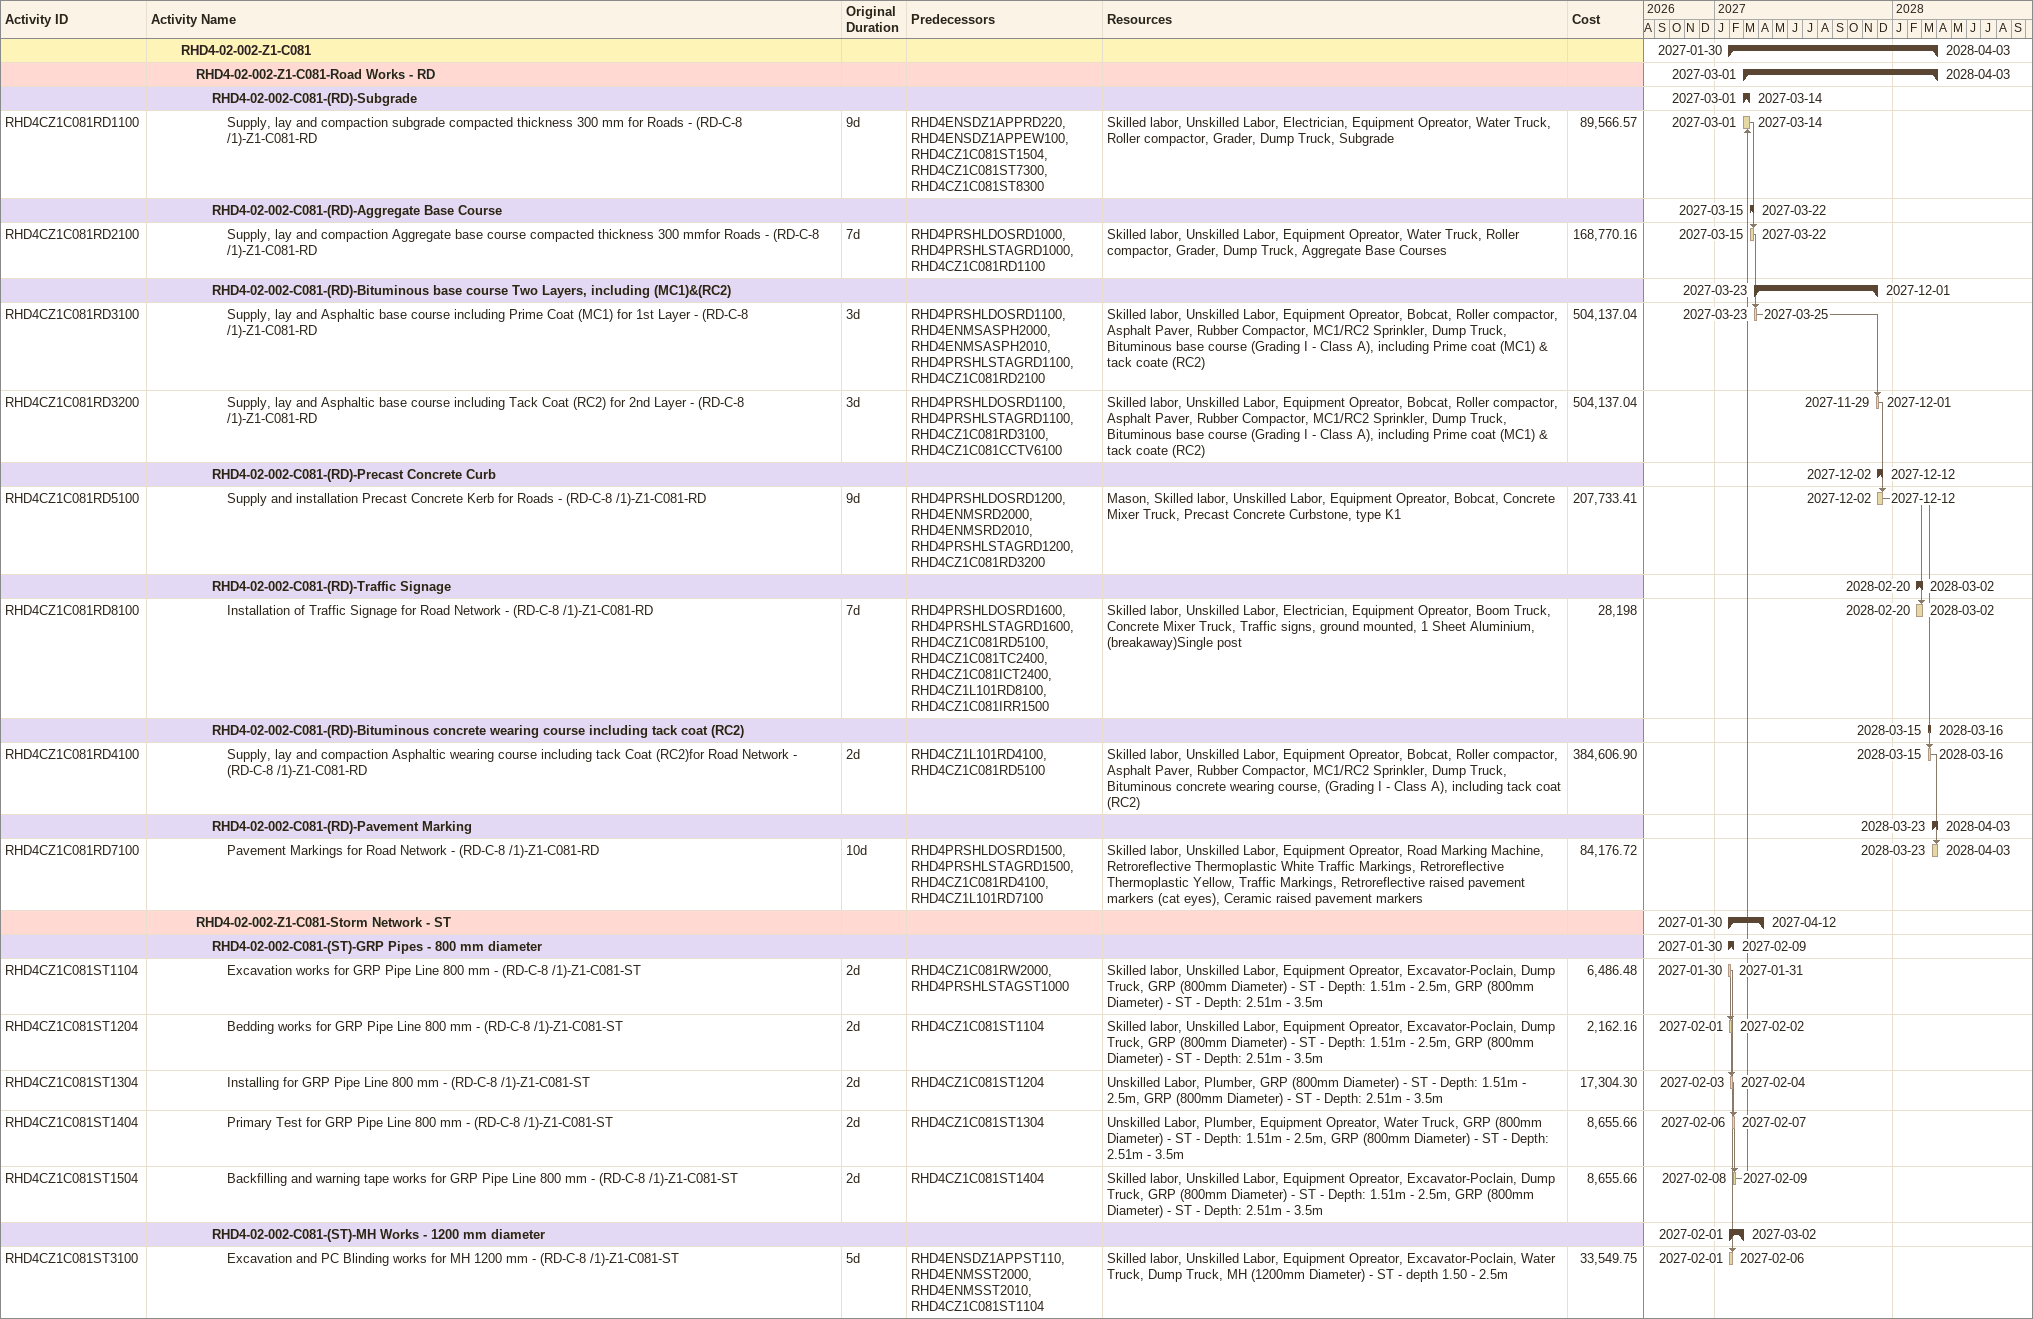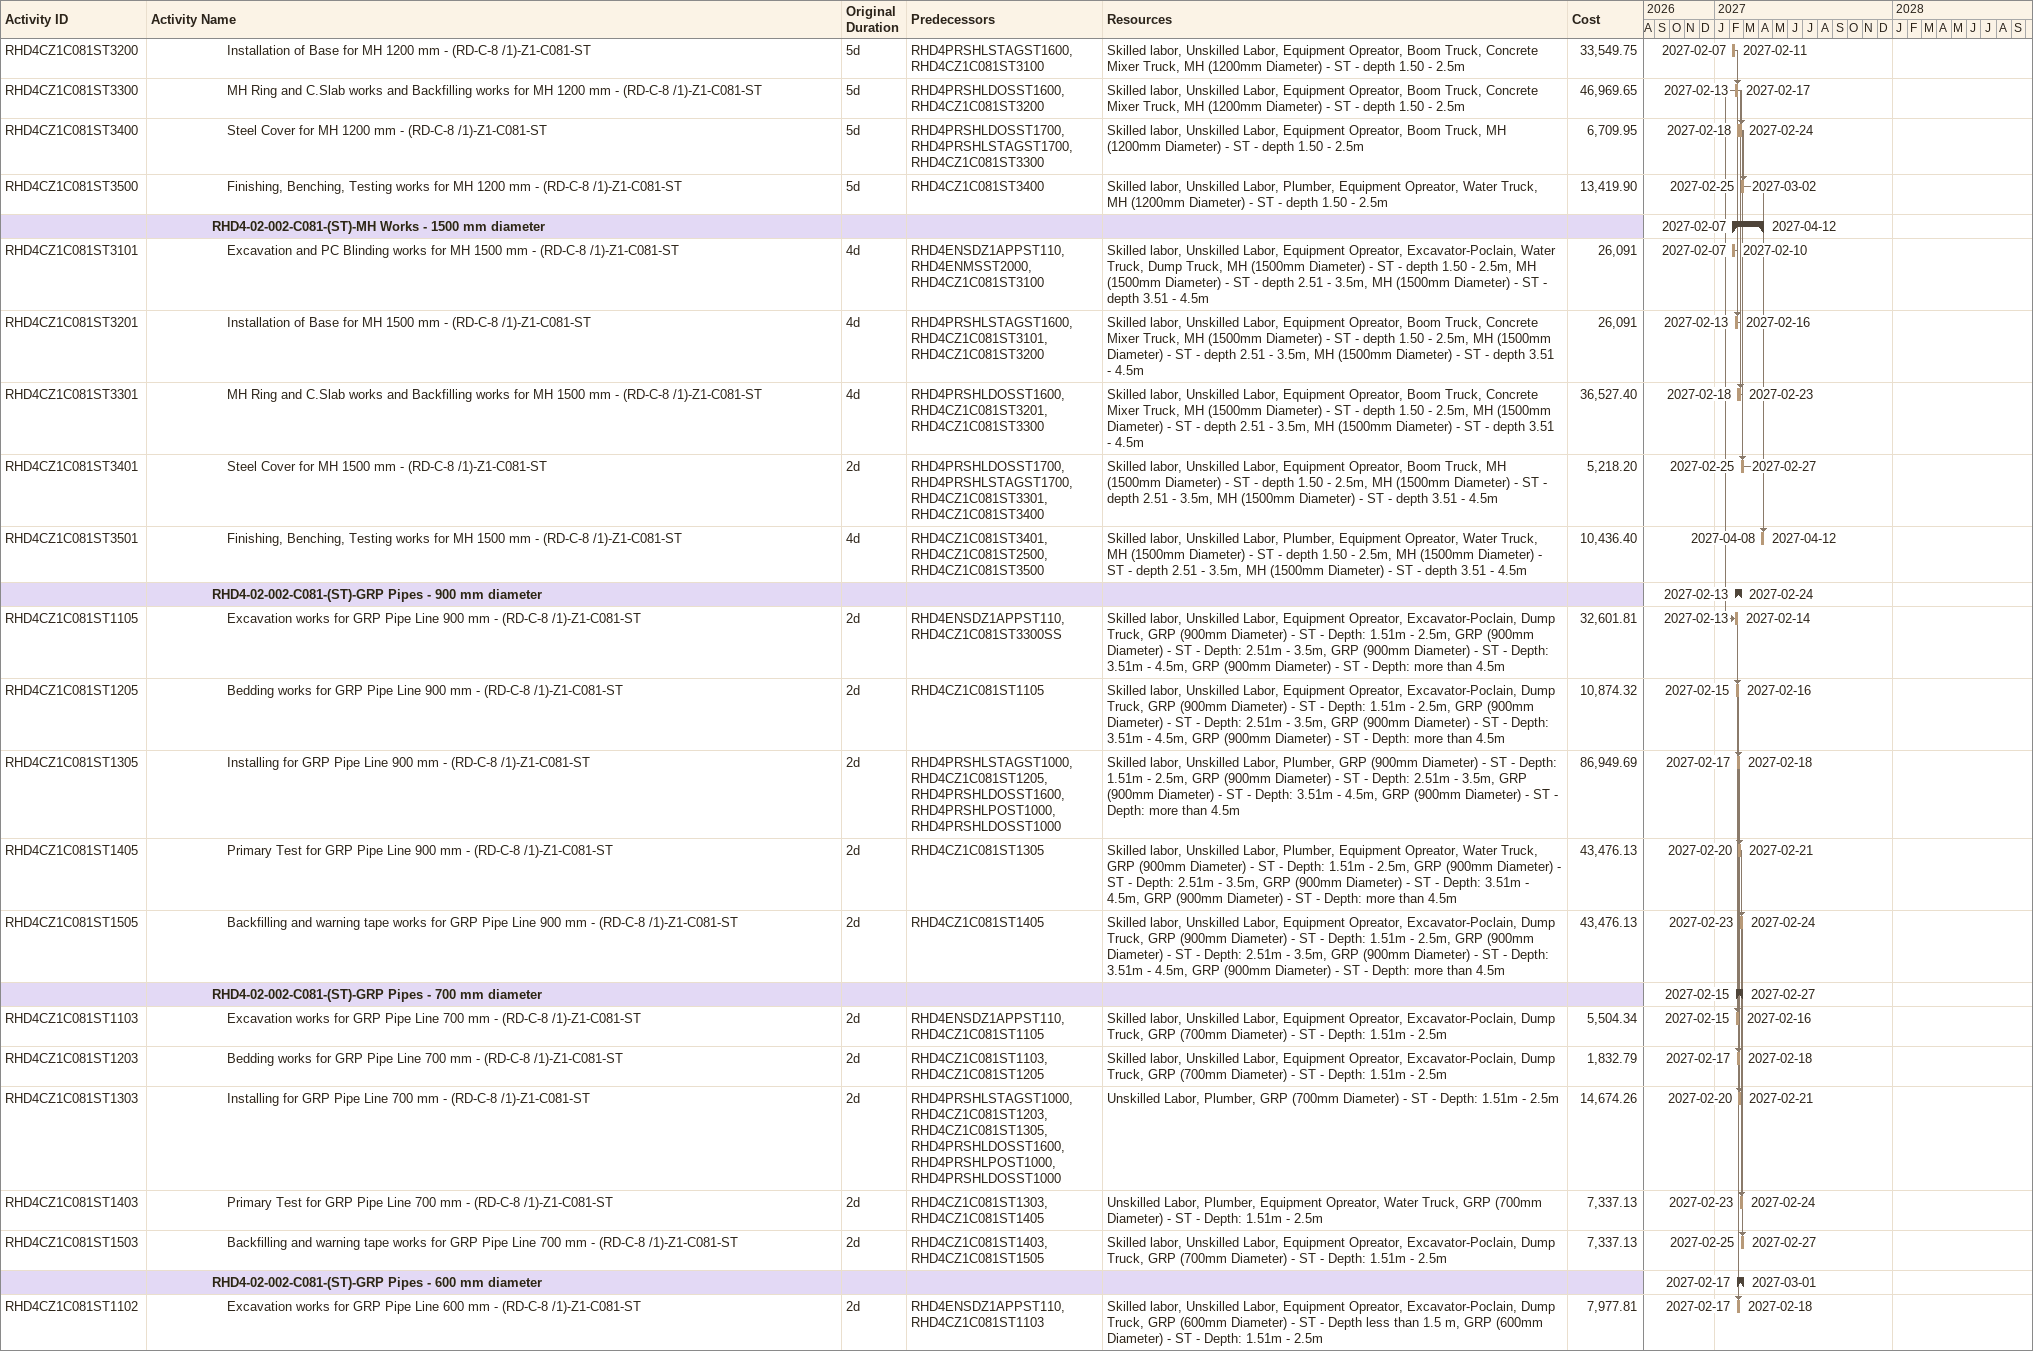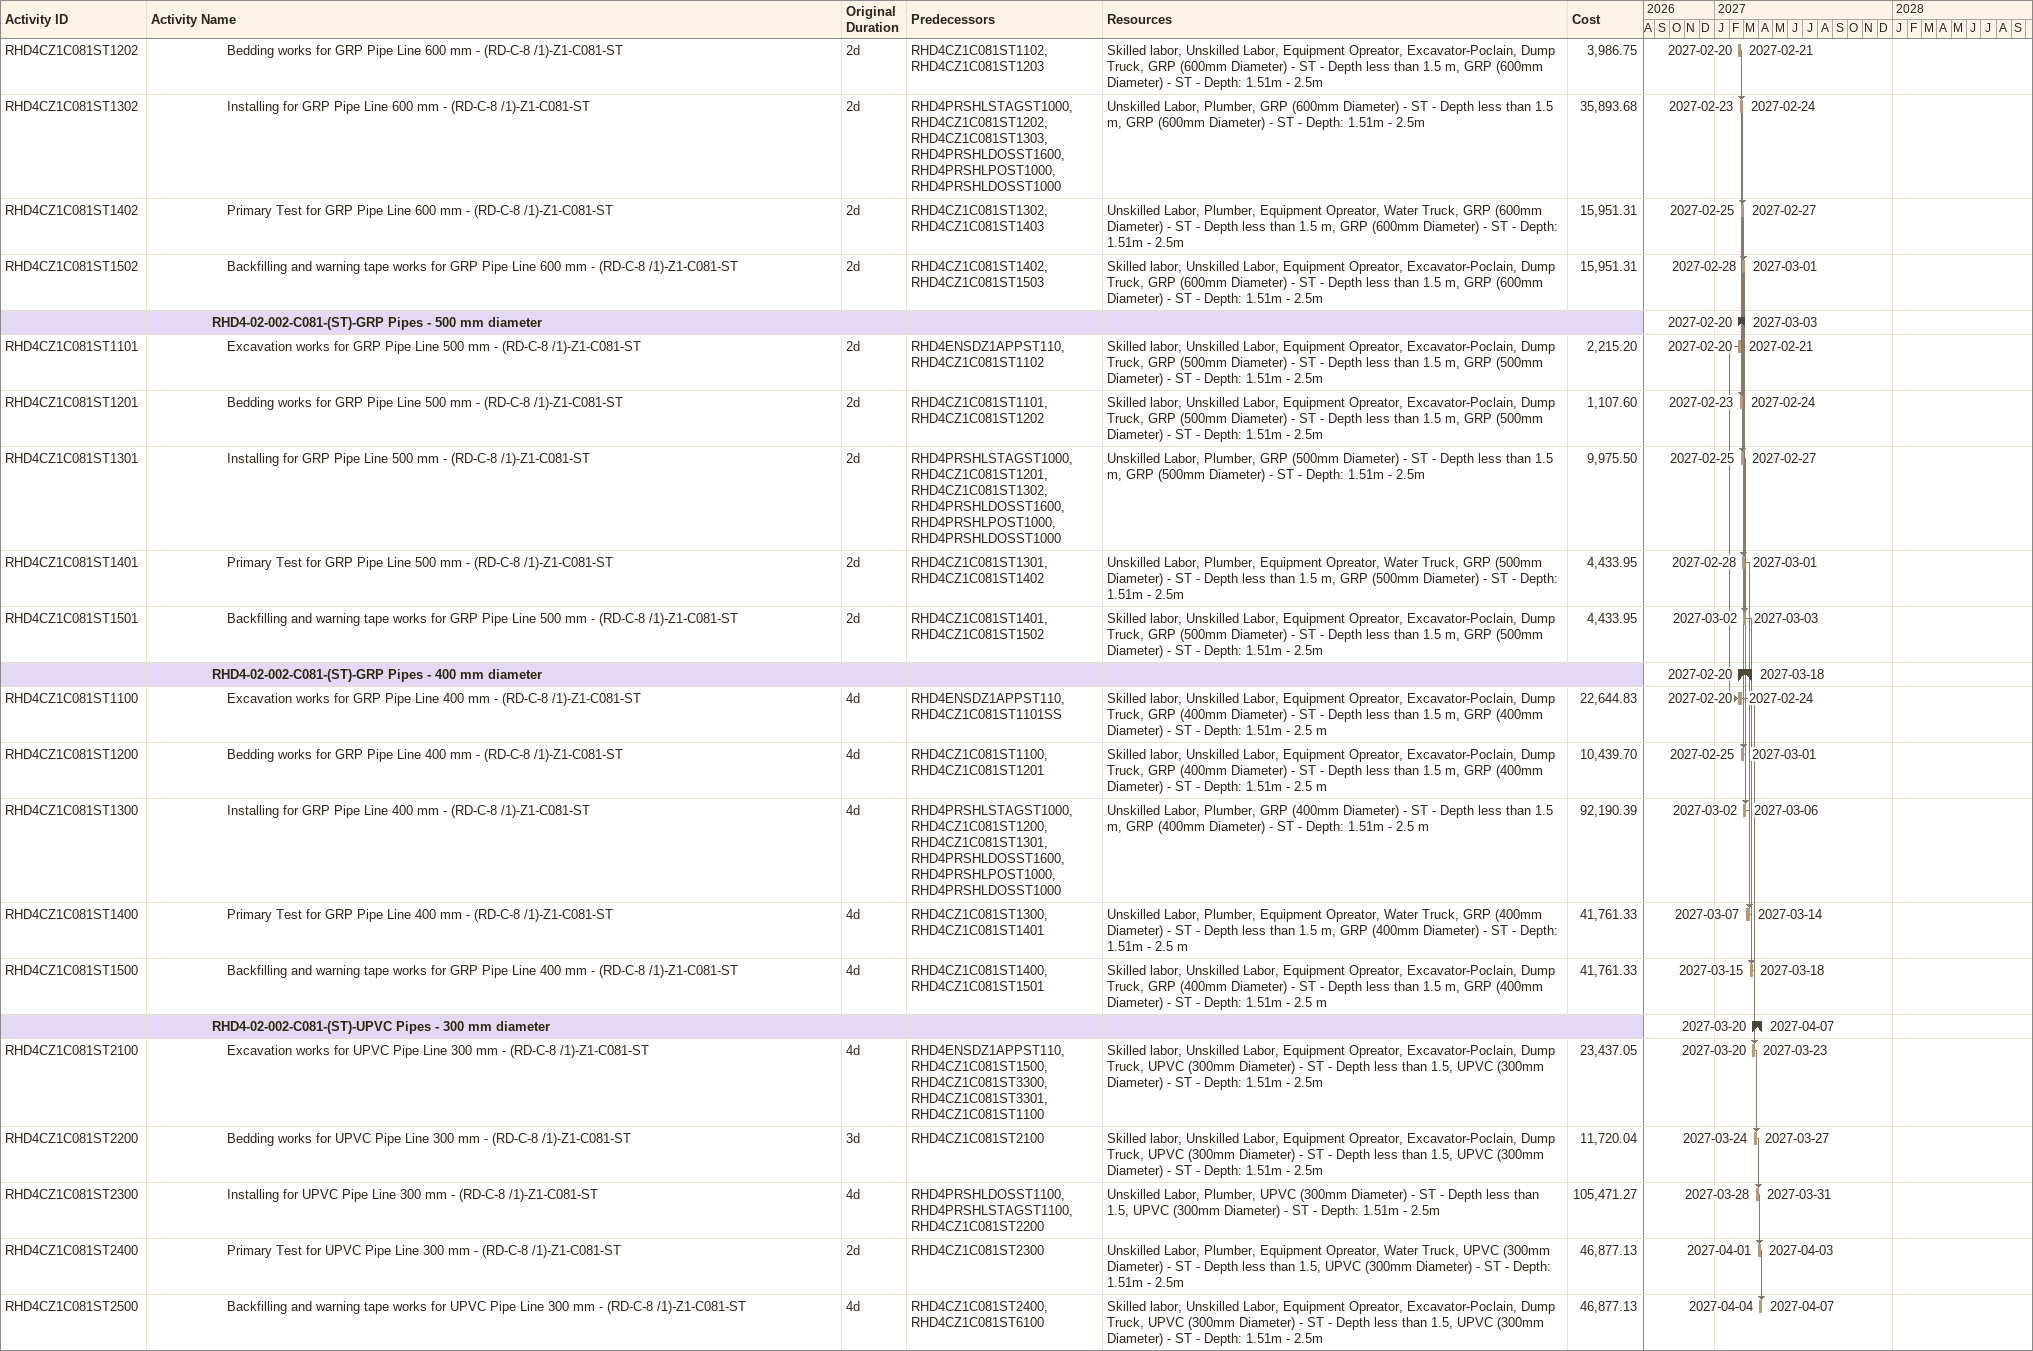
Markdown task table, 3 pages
| ID | Level | Task | Original duration | Start | Finish | Predecessors | Resources | Cost |
|---|---|---|---|---|---|---|---|---|
|  | 3 | **RHD4-02-002-Z1-C081** |  | 2027-01-30 | 2028-04-03 |  |  |  |
|  | 4 | **RHD4-02-002-Z1-C081-Road Works - RD** |  | 2027-03-01 | 2028-04-03 |  |  |  |
|  | 5 | **RHD4-02-002-C081-(RD)-Subgrade** |  | 2027-03-01 | 2027-03-14 |  |  |  |
| RHD4CZ1C081RD1100 | 6 | Supply, lay and compaction subgrade compacted thickness 300 mm for Roads - (RD-C-8 /1)-Z1-C081-RD | 9d | 2027-03-01 | 2027-03-14 | RHD4ENSDZ1APPRD220, RHD4ENSDZ1APPEW100, RHD4CZ1C081ST1504, RHD4CZ1C081ST7300, RHD4CZ1C081ST8300 | Skilled labor, Unskilled Labor, Electrician, Equipment Opreator, Water Truck, Roller compactor, Grader, Dump Truck, Subgrade | 89566.57 |
|  | 5 | **RHD4-02-002-C081-(RD)-Aggregate Base Course** |  | 2027-03-15 | 2027-03-22 |  |  |  |
| RHD4CZ1C081RD2100 | 6 | Supply, lay and compaction Aggregate base course compacted thickness 300 mmfor Roads - (RD-C-8 /1)-Z1-C081-RD | 7d | 2027-03-15 | 2027-03-22 | RHD4PRSHLDOSRD1000, RHD4PRSHLSTAGRD1000, RHD4CZ1C081RD1100 | Skilled labor, Unskilled Labor, Equipment Opreator, Water Truck, Roller compactor, Grader, Dump Truck, Aggregate Base Courses | 168770.16 |
|  | 5 | **RHD4-02-002-C081-(RD)-Bituminous base course Two Layers, including (MC1)&(RC2)** |  | 2027-03-23 | 2027-12-01 |  |  |  |
| RHD4CZ1C081RD3100 | 6 | Supply, lay and Asphaltic base course including Prime Coat (MC1) for 1st Layer - (RD-C-8 /1)-Z1-C081-RD | 3d | 2027-03-23 | 2027-03-25 | RHD4PRSHLDOSRD1100, RHD4ENMSASPH2000, RHD4ENMSASPH2010, RHD4PRSHLSTAGRD1100, RHD4CZ1C081RD2100 | Skilled labor, Unskilled Labor, Equipment Opreator, Bobcat, Roller compactor, Asphalt Paver, Rubber Compactor, MC1/RC2 Sprinkler, Dump Truck, Bituminous base course (Grading I - Class A), including Prime coat (MC1) & tack coate (RC2) | 504137.04 |
| RHD4CZ1C081RD3200 | 6 | Supply, lay and Asphaltic base course including Tack Coat (RC2) for 2nd Layer - (RD-C-8 /1)-Z1-C081-RD | 3d | 2027-11-29 | 2027-12-01 | RHD4PRSHLDOSRD1100, RHD4PRSHLSTAGRD1100, RHD4CZ1C081RD3100, RHD4CZ1C081CCTV6100 | Skilled labor, Unskilled Labor, Equipment Opreator, Bobcat, Roller compactor, Asphalt Paver, Rubber Compactor, MC1/RC2 Sprinkler, Dump Truck, Bituminous base course (Grading I - Class A), including Prime coat (MC1) & tack coate (RC2) | 504137.04 |
|  | 5 | **RHD4-02-002-C081-(RD)-Precast Concrete Curb** |  | 2027-12-02 | 2027-12-12 |  |  |  |
| RHD4CZ1C081RD5100 | 6 | Supply and installation Precast Concrete Kerb for Roads - (RD-C-8 /1)-Z1-C081-RD | 9d | 2027-12-02 | 2027-12-12 | RHD4PRSHLDOSRD1200, RHD4ENMSRD2000, RHD4ENMSRD2010, RHD4PRSHLSTAGRD1200, RHD4CZ1C081RD3200 | Mason, Skilled labor, Unskilled Labor, Equipment Opreator, Bobcat, Concrete Mixer Truck, Precast Concrete Curbstone, type K1 | 207733.41 |
|  | 5 | **RHD4-02-002-C081-(RD)-Traffic Signage** |  | 2028-02-20 | 2028-03-02 |  |  |  |
| RHD4CZ1C081RD8100 | 6 | Installation of Traffic Signage for Road Network - (RD-C-8 /1)-Z1-C081-RD | 7d | 2028-02-20 | 2028-03-02 | RHD4PRSHLDOSRD1600, RHD4PRSHLSTAGRD1600, RHD4CZ1C081RD5100, RHD4CZ1C081TC2400, RHD4CZ1C081ICT2400, RHD4CZ1L101RD8100, RHD4CZ1C081IRR1500 | Skilled labor, Unskilled Labor, Electrician, Equipment Opreator, Boom Truck, Concrete Mixer Truck, Traffic signs, ground mounted, 1 Sheet Aluminium, (breakaway)Single post | 28198 |
|  | 5 | **RHD4-02-002-C081-(RD)-Bituminous concrete wearing course including tack coat (RC2)** |  | 2028-03-15 | 2028-03-16 |  |  |  |
| RHD4CZ1C081RD4100 | 6 | Supply, lay and compaction Asphaltic wearing course including tack Coat (RC2)for Road Network - (RD-C-8 /1)-Z1-C081-RD | 2d | 2028-03-15 | 2028-03-16 | RHD4CZ1L101RD4100, RHD4CZ1C081RD5100 | Skilled labor, Unskilled Labor, Equipment Opreator, Bobcat, Roller compactor, Asphalt Paver, Rubber Compactor, MC1/RC2 Sprinkler, Dump Truck, Bituminous concrete wearing course, (Grading I - Class A), including tack coat (RC2) | 384606.90 |
|  | 5 | **RHD4-02-002-C081-(RD)-Pavement Marking** |  | 2028-03-23 | 2028-04-03 |  |  |  |
| RHD4CZ1C081RD7100 | 6 | Pavement Markings for Road Network - (RD-C-8 /1)-Z1-C081-RD | 10d | 2028-03-23 | 2028-04-03 | RHD4PRSHLDOSRD1500, RHD4PRSHLSTAGRD1500, RHD4CZ1C081RD4100, RHD4CZ1L101RD7100 | Skilled labor, Unskilled Labor, Equipment Opreator, Road Marking Machine, Retroreflective Thermoplastic White Traffic Markings, Retroreflective Thermoplastic Yellow, Traffic Markings, Retroreflective raised pavement markers (cat eyes), Ceramic raised pavement markers | 84176.72 |
|  | 4 | **RHD4-02-002-Z1-C081-Storm Network - ST** |  | 2027-01-30 | 2027-04-12 |  |  |  |
|  | 5 | **RHD4-02-002-C081-(ST)-GRP Pipes - 800 mm diameter** |  | 2027-01-30 | 2027-02-09 |  |  |  |
| RHD4CZ1C081ST1104 | 6 | Excavation works for GRP Pipe Line 800 mm - (RD-C-8 /1)-Z1-C081-ST | 2d | 2027-01-30 | 2027-01-31 | RHD4CZ1C081RW2000, RHD4PRSHLSTAGST1000 | Skilled labor, Unskilled Labor, Equipment Opreator, Excavator-Poclain, Dump Truck, GRP (800mm Diameter) - ST - Depth: 1.51m - 2.5m, GRP (800mm Diameter) - ST - Depth: 2.51m - 3.5m | 6486.48 |
| RHD4CZ1C081ST1204 | 6 | Bedding works for GRP Pipe Line 800 mm - (RD-C-8 /1)-Z1-C081-ST | 2d | 2027-02-01 | 2027-02-02 | RHD4CZ1C081ST1104 | Skilled labor, Unskilled Labor, Equipment Opreator, Excavator-Poclain, Dump Truck, GRP (800mm Diameter) - ST - Depth: 1.51m - 2.5m, GRP (800mm Diameter) - ST - Depth: 2.51m - 3.5m | 2162.16 |
| RHD4CZ1C081ST1304 | 6 | Installing for GRP Pipe Line 800 mm - (RD-C-8 /1)-Z1-C081-ST | 2d | 2027-02-03 | 2027-02-04 | RHD4CZ1C081ST1204 | Unskilled Labor, Plumber, GRP (800mm Diameter) - ST - Depth: 1.51m - 2.5m, GRP (800mm Diameter) - ST - Depth: 2.51m - 3.5m | 17304.30 |
| RHD4CZ1C081ST1404 | 6 | Primary Test for GRP Pipe Line 800 mm - (RD-C-8 /1)-Z1-C081-ST | 2d | 2027-02-06 | 2027-02-07 | RHD4CZ1C081ST1304 | Unskilled Labor, Plumber, Equipment Opreator, Water Truck, GRP (800mm Diameter) - ST - Depth: 1.51m - 2.5m, GRP (800mm Diameter) - ST - Depth: 2.51m - 3.5m | 8655.66 |
| RHD4CZ1C081ST1504 | 6 | Backfilling and warning tape works for GRP Pipe Line 800 mm - (RD-C-8 /1)-Z1-C081-ST | 2d | 2027-02-08 | 2027-02-09 | RHD4CZ1C081ST1404 | Skilled labor, Unskilled Labor, Equipment Opreator, Excavator-Poclain, Dump Truck, GRP (800mm Diameter) - ST - Depth: 1.51m - 2.5m, GRP (800mm Diameter) - ST - Depth: 2.51m - 3.5m | 8655.66 |
|  | 5 | **RHD4-02-002-C081-(ST)-MH Works - 1200 mm diameter** |  | 2027-02-01 | 2027-03-02 |  |  |  |
| RHD4CZ1C081ST3100 | 6 | Excavation and PC Blinding works for MH 1200 mm - (RD-C-8 /1)-Z1-C081-ST | 5d | 2027-02-01 | 2027-02-06 | RHD4ENSDZ1APPST110, RHD4ENMSST2000, RHD4ENMSST2010, RHD4CZ1C081ST1104 | Skilled labor, Unskilled Labor, Equipment Opreator, Excavator-Poclain, Water Truck, Dump Truck, MH (1200mm Diameter) - ST - depth 1.50 - 2.5m | 33549.75 |
| RHD4CZ1C081ST3200 | 6 | Installation of Base for MH 1200 mm - (RD-C-8 /1)-Z1-C081-ST | 5d | 2027-02-07 | 2027-02-11 | RHD4PRSHLSTAGST1600, RHD4CZ1C081ST3100 | Skilled labor, Unskilled Labor, Equipment Opreator, Boom Truck, Concrete Mixer Truck, MH (1200mm Diameter) - ST - depth 1.50 - 2.5m | 33549.75 |
| RHD4CZ1C081ST3300 | 6 | MH Ring and C.Slab works and Backfilling works for MH 1200 mm - (RD-C-8 /1)-Z1-C081-ST | 5d | 2027-02-13 | 2027-02-17 | RHD4PRSHLDOSST1600, RHD4CZ1C081ST3200 | Skilled labor, Unskilled Labor, Equipment Opreator, Boom Truck, Concrete Mixer Truck, MH (1200mm Diameter) - ST - depth 1.50 - 2.5m | 46969.65 |
| RHD4CZ1C081ST3400 | 6 | Steel Cover for MH 1200 mm - (RD-C-8 /1)-Z1-C081-ST | 5d | 2027-02-18 | 2027-02-24 | RHD4PRSHLDOSST1700, RHD4PRSHLSTAGST1700, RHD4CZ1C081ST3300 | Skilled labor, Unskilled Labor, Equipment Opreator, Boom Truck, MH (1200mm Diameter) - ST - depth 1.50 - 2.5m | 6709.95 |
| RHD4CZ1C081ST3500 | 6 | Finishing, Benching, Testing works for MH 1200 mm - (RD-C-8 /1)-Z1-C081-ST | 5d | 2027-02-25 | 2027-03-02 | RHD4CZ1C081ST3400 | Skilled labor, Unskilled Labor, Plumber, Equipment Opreator, Water Truck, MH (1200mm Diameter) - ST - depth 1.50 - 2.5m | 13419.90 |
|  | 5 | **RHD4-02-002-C081-(ST)-MH Works - 1500 mm diameter** |  | 2027-02-07 | 2027-04-12 |  |  |  |
| RHD4CZ1C081ST3101 | 6 | Excavation and PC Blinding works for MH 1500 mm - (RD-C-8 /1)-Z1-C081-ST | 4d | 2027-02-07 | 2027-02-10 | RHD4ENSDZ1APPST110, RHD4ENMSST2000, RHD4CZ1C081ST3100 | Skilled labor, Unskilled Labor, Equipment Opreator, Excavator-Poclain, Water Truck, Dump Truck, MH (1500mm Diameter) - ST - depth 1.50 - 2.5m, MH (1500mm Diameter) - ST - depth 2.51 - 3.5m, MH (1500mm Diameter) - ST - depth 3.51 - 4.5m | 26091 |
| RHD4CZ1C081ST3201 | 6 | Installation of Base for MH 1500 mm - (RD-C-8 /1)-Z1-C081-ST | 4d | 2027-02-13 | 2027-02-16 | RHD4PRSHLSTAGST1600, RHD4CZ1C081ST3101, RHD4CZ1C081ST3200 | Skilled labor, Unskilled Labor, Equipment Opreator, Boom Truck, Concrete Mixer Truck, MH (1500mm Diameter) - ST - depth 1.50 - 2.5m, MH (1500mm Diameter) - ST - depth 2.51 - 3.5m, MH (1500mm Diameter) - ST - depth 3.51 - 4.5m | 26091 |
| RHD4CZ1C081ST3301 | 6 | MH Ring and C.Slab works and Backfilling works for MH 1500 mm - (RD-C-8 /1)-Z1-C081-ST | 4d | 2027-02-18 | 2027-02-23 | RHD4PRSHLDOSST1600, RHD4CZ1C081ST3201, RHD4CZ1C081ST3300 | Skilled labor, Unskilled Labor, Equipment Opreator, Boom Truck, Concrete Mixer Truck, MH (1500mm Diameter) - ST - depth 1.50 - 2.5m, MH (1500mm Diameter) - ST - depth 2.51 - 3.5m, MH (1500mm Diameter) - ST - depth 3.51 - 4.5m | 36527.40 |
| RHD4CZ1C081ST3401 | 6 | Steel Cover for MH 1500 mm - (RD-C-8 /1)-Z1-C081-ST | 2d | 2027-02-25 | 2027-02-27 | RHD4PRSHLDOSST1700, RHD4PRSHLSTAGST1700, RHD4CZ1C081ST3301, RHD4CZ1C081ST3400 | Skilled labor, Unskilled Labor, Equipment Opreator, Boom Truck, MH (1500mm Diameter) - ST - depth 1.50 - 2.5m, MH (1500mm Diameter) - ST - depth 2.51 - 3.5m, MH (1500mm Diameter) - ST - depth 3.51 - 4.5m | 5218.20 |
| RHD4CZ1C081ST3501 | 6 | Finishing, Benching, Testing works for MH 1500 mm - (RD-C-8 /1)-Z1-C081-ST | 4d | 2027-04-08 | 2027-04-12 | RHD4CZ1C081ST3401, RHD4CZ1C081ST2500, RHD4CZ1C081ST3500 | Skilled labor, Unskilled Labor, Plumber, Equipment Opreator, Water Truck, MH (1500mm Diameter) - ST - depth 1.50 - 2.5m, MH (1500mm Diameter) - ST - depth 2.51 - 3.5m, MH (1500mm Diameter) - ST - depth 3.51 - 4.5m | 10436.40 |
|  | 5 | **RHD4-02-002-C081-(ST)-GRP Pipes - 900 mm diameter** |  | 2027-02-13 | 2027-02-24 |  |  |  |
| RHD4CZ1C081ST1105 | 6 | Excavation works for GRP Pipe Line 900 mm - (RD-C-8 /1)-Z1-C081-ST | 2d | 2027-02-13 | 2027-02-14 | RHD4ENSDZ1APPST110, RHD4CZ1C081ST3300SS | Skilled labor, Unskilled Labor, Equipment Opreator, Excavator-Poclain, Dump Truck, GRP (900mm Diameter) - ST - Depth: 1.51m - 2.5m, GRP (900mm Diameter) - ST - Depth: 2.51m - 3.5m, GRP (900mm Diameter) - ST - Depth: 3.51m - 4.5m, GRP (900mm Diameter) - ST - Depth: more than 4.5m | 32601.81 |
| RHD4CZ1C081ST1205 | 6 | Bedding works for GRP Pipe Line 900 mm - (RD-C-8 /1)-Z1-C081-ST | 2d | 2027-02-15 | 2027-02-16 | RHD4CZ1C081ST1105 | Skilled labor, Unskilled Labor, Equipment Opreator, Excavator-Poclain, Dump Truck, GRP (900mm Diameter) - ST - Depth: 1.51m - 2.5m, GRP (900mm Diameter) - ST - Depth: 2.51m - 3.5m, GRP (900mm Diameter) - ST - Depth: 3.51m - 4.5m, GRP (900mm Diameter) - ST - Depth: more than 4.5m | 10874.32 |
| RHD4CZ1C081ST1305 | 6 | Installing for GRP Pipe Line 900 mm - (RD-C-8 /1)-Z1-C081-ST | 2d | 2027-02-17 | 2027-02-18 | RHD4PRSHLSTAGST1000, RHD4CZ1C081ST1205, RHD4PRSHLDOSST1600, RHD4PRSHLPOST1000, RHD4PRSHLDOSST1000 | Skilled labor, Unskilled Labor, Plumber, GRP (900mm Diameter) - ST - Depth: 1.51m - 2.5m, GRP (900mm Diameter) - ST - Depth: 2.51m - 3.5m, GRP (900mm Diameter) - ST - Depth: 3.51m - 4.5m, GRP (900mm Diameter) - ST - Depth: more than 4.5m | 86949.69 |
| RHD4CZ1C081ST1405 | 6 | Primary Test for GRP Pipe Line 900 mm - (RD-C-8 /1)-Z1-C081-ST | 2d | 2027-02-20 | 2027-02-21 | RHD4CZ1C081ST1305 | Skilled labor, Unskilled Labor, Plumber, Equipment Opreator, Water Truck, GRP (900mm Diameter) - ST - Depth: 1.51m - 2.5m, GRP (900mm Diameter) - ST - Depth: 2.51m - 3.5m, GRP (900mm Diameter) - ST - Depth: 3.51m - 4.5m, GRP (900mm Diameter) - ST - Depth: more than 4.5m | 43476.13 |
| RHD4CZ1C081ST1505 | 6 | Backfilling and warning tape works for GRP Pipe Line 900 mm - (RD-C-8 /1)-Z1-C081-ST | 2d | 2027-02-23 | 2027-02-24 | RHD4CZ1C081ST1405 | Skilled labor, Unskilled Labor, Equipment Opreator, Excavator-Poclain, Dump Truck, GRP (900mm Diameter) - ST - Depth: 1.51m - 2.5m, GRP (900mm Diameter) - ST - Depth: 2.51m - 3.5m, GRP (900mm Diameter) - ST - Depth: 3.51m - 4.5m, GRP (900mm Diameter) - ST - Depth: more than 4.5m | 43476.13 |
|  | 5 | **RHD4-02-002-C081-(ST)-GRP Pipes - 700 mm diameter** |  | 2027-02-15 | 2027-02-27 |  |  |  |
| RHD4CZ1C081ST1103 | 6 | Excavation works for GRP Pipe Line 700 mm - (RD-C-8 /1)-Z1-C081-ST | 2d | 2027-02-15 | 2027-02-16 | RHD4ENSDZ1APPST110, RHD4CZ1C081ST1105 | Skilled labor, Unskilled Labor, Equipment Opreator, Excavator-Poclain, Dump Truck, GRP (700mm Diameter) - ST - Depth: 1.51m - 2.5m | 5504.34 |
| RHD4CZ1C081ST1203 | 6 | Bedding works for GRP Pipe Line 700 mm - (RD-C-8 /1)-Z1-C081-ST | 2d | 2027-02-17 | 2027-02-18 | RHD4CZ1C081ST1103, RHD4CZ1C081ST1205 | Skilled labor, Unskilled Labor, Equipment Opreator, Excavator-Poclain, Dump Truck, GRP (700mm Diameter) - ST - Depth: 1.51m - 2.5m | 1832.79 |
| RHD4CZ1C081ST1303 | 6 | Installing for GRP Pipe Line 700 mm - (RD-C-8 /1)-Z1-C081-ST | 2d | 2027-02-20 | 2027-02-21 | RHD4PRSHLSTAGST1000, RHD4CZ1C081ST1203, RHD4CZ1C081ST1305, RHD4PRSHLDOSST1600, RHD4PRSHLPOST1000, RHD4PRSHLDOSST1000 | Unskilled Labor, Plumber, GRP (700mm Diameter) - ST - Depth: 1.51m - 2.5m | 14674.26 |
| RHD4CZ1C081ST1403 | 6 | Primary Test for GRP Pipe Line 700 mm - (RD-C-8 /1)-Z1-C081-ST | 2d | 2027-02-23 | 2027-02-24 | RHD4CZ1C081ST1303, RHD4CZ1C081ST1405 | Unskilled Labor, Plumber, Equipment Opreator, Water Truck, GRP (700mm Diameter) - ST - Depth: 1.51m - 2.5m | 7337.13 |
| RHD4CZ1C081ST1503 | 6 | Backfilling and warning tape works for GRP Pipe Line 700 mm - (RD-C-8 /1)-Z1-C081-ST | 2d | 2027-02-25 | 2027-02-27 | RHD4CZ1C081ST1403, RHD4CZ1C081ST1505 | Skilled labor, Unskilled Labor, Equipment Opreator, Excavator-Poclain, Dump Truck, GRP (700mm Diameter) - ST - Depth: 1.51m - 2.5m | 7337.13 |
|  | 5 | **RHD4-02-002-C081-(ST)-GRP Pipes - 600 mm diameter** |  | 2027-02-17 | 2027-03-01 |  |  |  |
| RHD4CZ1C081ST1102 | 6 | Excavation works for GRP Pipe Line 600 mm - (RD-C-8 /1)-Z1-C081-ST | 2d | 2027-02-17 | 2027-02-18 | RHD4ENSDZ1APPST110, RHD4CZ1C081ST1103 | Skilled labor, Unskilled Labor, Equipment Opreator, Excavator-Poclain, Dump Truck, GRP (600mm Diameter) - ST - Depth less than 1.5 m, GRP (600mm Diameter) - ST - Depth: 1.51m - 2.5m | 7977.81 |
| RHD4CZ1C081ST1202 | 6 | Bedding works for GRP Pipe Line 600 mm - (RD-C-8 /1)-Z1-C081-ST | 2d | 2027-02-20 | 2027-02-21 | RHD4CZ1C081ST1102, RHD4CZ1C081ST1203 | Skilled labor, Unskilled Labor, Equipment Opreator, Excavator-Poclain, Dump Truck, GRP (600mm Diameter) - ST - Depth less than 1.5 m, GRP (600mm Diameter) - ST - Depth: 1.51m - 2.5m | 3986.75 |
| RHD4CZ1C081ST1302 | 6 | Installing for GRP Pipe Line 600 mm - (RD-C-8 /1)-Z1-C081-ST | 2d | 2027-02-23 | 2027-02-24 | RHD4PRSHLSTAGST1000, RHD4CZ1C081ST1202, RHD4CZ1C081ST1303, RHD4PRSHLDOSST1600, RHD4PRSHLPOST1000, RHD4PRSHLDOSST1000 | Unskilled Labor, Plumber, GRP (600mm Diameter) - ST - Depth less than 1.5 m, GRP (600mm Diameter) - ST - Depth: 1.51m - 2.5m | 35893.68 |
| RHD4CZ1C081ST1402 | 6 | Primary Test for GRP Pipe Line 600 mm - (RD-C-8 /1)-Z1-C081-ST | 2d | 2027-02-25 | 2027-02-27 | RHD4CZ1C081ST1302, RHD4CZ1C081ST1403 | Unskilled Labor, Plumber, Equipment Opreator, Water Truck, GRP (600mm Diameter) - ST - Depth less than 1.5 m, GRP (600mm Diameter) - ST - Depth: 1.51m - 2.5m | 15951.31 |
| RHD4CZ1C081ST1502 | 6 | Backfilling and warning tape works for GRP Pipe Line 600 mm - (RD-C-8 /1)-Z1-C081-ST | 2d | 2027-02-28 | 2027-03-01 | RHD4CZ1C081ST1402, RHD4CZ1C081ST1503 | Skilled labor, Unskilled Labor, Equipment Opreator, Excavator-Poclain, Dump Truck, GRP (600mm Diameter) - ST - Depth less than 1.5 m, GRP (600mm Diameter) - ST - Depth: 1.51m - 2.5m | 15951.31 |
|  | 5 | **RHD4-02-002-C081-(ST)-GRP Pipes - 500 mm diameter** |  | 2027-02-20 | 2027-03-03 |  |  |  |
| RHD4CZ1C081ST1101 | 6 | Excavation works for GRP Pipe Line 500 mm - (RD-C-8 /1)-Z1-C081-ST | 2d | 2027-02-20 | 2027-02-21 | RHD4ENSDZ1APPST110, RHD4CZ1C081ST1102 | Skilled labor, Unskilled Labor, Equipment Opreator, Excavator-Poclain, Dump Truck, GRP (500mm Diameter) - ST - Depth less than 1.5 m, GRP (500mm Diameter) - ST - Depth: 1.51m - 2.5m | 2215.20 |
| RHD4CZ1C081ST1201 | 6 | Bedding works for GRP Pipe Line 500 mm - (RD-C-8 /1)-Z1-C081-ST | 2d | 2027-02-23 | 2027-02-24 | RHD4CZ1C081ST1101, RHD4CZ1C081ST1202 | Skilled labor, Unskilled Labor, Equipment Opreator, Excavator-Poclain, Dump Truck, GRP (500mm Diameter) - ST - Depth less than 1.5 m, GRP (500mm Diameter) - ST - Depth: 1.51m - 2.5m | 1107.60 |
| RHD4CZ1C081ST1301 | 6 | Installing for GRP Pipe Line 500 mm - (RD-C-8 /1)-Z1-C081-ST | 2d | 2027-02-25 | 2027-02-27 | RHD4PRSHLSTAGST1000, RHD4CZ1C081ST1201, RHD4CZ1C081ST1302, RHD4PRSHLDOSST1600, RHD4PRSHLPOST1000, RHD4PRSHLDOSST1000 | Unskilled Labor, Plumber, GRP (500mm Diameter) - ST - Depth less than 1.5 m, GRP (500mm Diameter) - ST - Depth: 1.51m - 2.5m | 9975.50 |
| RHD4CZ1C081ST1401 | 6 | Primary Test for GRP Pipe Line 500 mm - (RD-C-8 /1)-Z1-C081-ST | 2d | 2027-02-28 | 2027-03-01 | RHD4CZ1C081ST1301, RHD4CZ1C081ST1402 | Unskilled Labor, Plumber, Equipment Opreator, Water Truck, GRP (500mm Diameter) - ST - Depth less than 1.5 m, GRP (500mm Diameter) - ST - Depth: 1.51m - 2.5m | 4433.95 |
| RHD4CZ1C081ST1501 | 6 | Backfilling and warning tape works for GRP Pipe Line 500 mm - (RD-C-8 /1)-Z1-C081-ST | 2d | 2027-03-02 | 2027-03-03 | RHD4CZ1C081ST1401, RHD4CZ1C081ST1502 | Skilled labor, Unskilled Labor, Equipment Opreator, Excavator-Poclain, Dump Truck, GRP (500mm Diameter) - ST - Depth less than 1.5 m, GRP (500mm Diameter) - ST - Depth: 1.51m - 2.5m | 4433.95 |
|  | 5 | **RHD4-02-002-C081-(ST)-GRP Pipes - 400 mm diameter** |  | 2027-02-20 | 2027-03-18 |  |  |  |
| RHD4CZ1C081ST1100 | 6 | Excavation works for GRP Pipe Line 400 mm - (RD-C-8 /1)-Z1-C081-ST | 4d | 2027-02-20 | 2027-02-24 | RHD4ENSDZ1APPST110, RHD4CZ1C081ST1101SS | Skilled labor, Unskilled Labor, Equipment Opreator, Excavator-Poclain, Dump Truck, GRP (400mm Diameter) - ST - Depth less than 1.5 m, GRP (400mm Diameter) - ST - Depth: 1.51m - 2.5 m | 22644.83 |
| RHD4CZ1C081ST1200 | 6 | Bedding works for GRP Pipe Line 400 mm - (RD-C-8 /1)-Z1-C081-ST | 4d | 2027-02-25 | 2027-03-01 | RHD4CZ1C081ST1100, RHD4CZ1C081ST1201 | Skilled labor, Unskilled Labor, Equipment Opreator, Excavator-Poclain, Dump Truck, GRP (400mm Diameter) - ST - Depth less than 1.5 m, GRP (400mm Diameter) - ST - Depth: 1.51m - 2.5 m | 10439.70 |
| RHD4CZ1C081ST1300 | 6 | Installing for GRP Pipe Line 400 mm - (RD-C-8 /1)-Z1-C081-ST | 4d | 2027-03-02 | 2027-03-06 | RHD4PRSHLSTAGST1000, RHD4CZ1C081ST1200, RHD4CZ1C081ST1301, RHD4PRSHLDOSST1600, RHD4PRSHLPOST1000, RHD4PRSHLDOSST1000 | Unskilled Labor, Plumber, GRP (400mm Diameter) - ST - Depth less than 1.5 m, GRP (400mm Diameter) - ST - Depth: 1.51m - 2.5 m | 92190.39 |
| RHD4CZ1C081ST1400 | 6 | Primary Test for GRP Pipe Line 400 mm - (RD-C-8 /1)-Z1-C081-ST | 4d | 2027-03-07 | 2027-03-14 | RHD4CZ1C081ST1300, RHD4CZ1C081ST1401 | Unskilled Labor, Plumber, Equipment Opreator, Water Truck, GRP (400mm Diameter) - ST - Depth less than 1.5 m, GRP (400mm Diameter) - ST - Depth: 1.51m - 2.5 m | 41761.33 |
| RHD4CZ1C081ST1500 | 6 | Backfilling and warning tape works for GRP Pipe Line 400 mm - (RD-C-8 /1)-Z1-C081-ST | 4d | 2027-03-15 | 2027-03-18 | RHD4CZ1C081ST1400, RHD4CZ1C081ST1501 | Skilled labor, Unskilled Labor, Equipment Opreator, Excavator-Poclain, Dump Truck, GRP (400mm Diameter) - ST - Depth less than 1.5 m, GRP (400mm Diameter) - ST - Depth: 1.51m - 2.5 m | 41761.33 |
|  | 5 | **RHD4-02-002-C081-(ST)-UPVC Pipes - 300 mm diameter** |  | 2027-03-20 | 2027-04-07 |  |  |  |
| RHD4CZ1C081ST2100 | 6 | Excavation works for UPVC Pipe Line 300 mm - (RD-C-8 /1)-Z1-C081-ST | 4d | 2027-03-20 | 2027-03-23 | RHD4ENSDZ1APPST110, RHD4CZ1C081ST1500, RHD4CZ1C081ST3300, RHD4CZ1C081ST3301, RHD4CZ1C081ST1100 | Skilled labor, Unskilled Labor, Equipment Opreator, Excavator-Poclain, Dump Truck, UPVC (300mm Diameter) - ST - Depth less than 1.5, UPVC (300mm Diameter) - ST - Depth: 1.51m - 2.5m | 23437.05 |
| RHD4CZ1C081ST2200 | 6 | Bedding works for UPVC Pipe Line 300 mm - (RD-C-8 /1)-Z1-C081-ST | 3d | 2027-03-24 | 2027-03-27 | RHD4CZ1C081ST2100 | Skilled labor, Unskilled Labor, Equipment Opreator, Excavator-Poclain, Dump Truck, UPVC (300mm Diameter) - ST - Depth less than 1.5, UPVC (300mm Diameter) - ST - Depth: 1.51m - 2.5m | 11720.04 |
| RHD4CZ1C081ST2300 | 6 | Installing for UPVC Pipe Line 300 mm - (RD-C-8 /1)-Z1-C081-ST | 4d | 2027-03-28 | 2027-03-31 | RHD4PRSHLDOSST1100, RHD4PRSHLSTAGST1100, RHD4CZ1C081ST2200 | Unskilled Labor, Plumber, UPVC (300mm Diameter) - ST - Depth less than 1.5, UPVC (300mm Diameter) - ST - Depth: 1.51m - 2.5m | 105471.27 |
| RHD4CZ1C081ST2400 | 6 | Primary Test for UPVC Pipe Line 300 mm - (RD-C-8 /1)-Z1-C081-ST | 2d | 2027-04-01 | 2027-04-03 | RHD4CZ1C081ST2300 | Unskilled Labor, Plumber, Equipment Opreator, Water Truck, UPVC (300mm Diameter) - ST - Depth less than 1.5, UPVC (300mm Diameter) - ST - Depth: 1.51m - 2.5m | 46877.13 |
| RHD4CZ1C081ST2500 | 6 | Backfilling and warning tape works for UPVC Pipe Line 300 mm - (RD-C-8 /1)-Z1-C081-ST | 4d | 2027-04-04 | 2027-04-07 | RHD4CZ1C081ST2400, RHD4CZ1C081ST6100 | Skilled labor, Unskilled Labor, Equipment Opreator, Excavator-Poclain, Dump Truck, UPVC (300mm Diameter) - ST - Depth less than 1.5, UPVC (300mm Diameter) - ST - Depth: 1.51m - 2.5m | 46877.13 |
